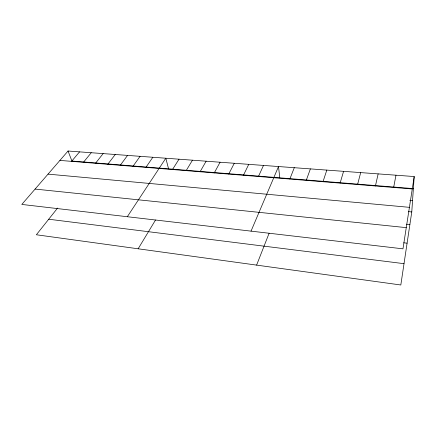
<?xml version="1.0" encoding="UTF-8"?>
<svg xmlns="http://www.w3.org/2000/svg" width="436" height="436" viewBox="0 0 436 436"><rect width="100%" height="100%" fill="white"/><g stroke="black" fill="none" stroke-linecap="round" stroke-linejoin="round"><path stroke-width="0.65" d="M57.596 208.059L36.362 234.764L400.82 284.986L411.769 211.945L414.2 176.547L68.049 151.014L21.8 204.43L402.968 248.836L414.2 176.547M393.643 187.464L395.981 175.207M375.412 185.987L378.148 173.888M357.569 184.537L360.681 172.602M340.102 183.125L343.573 171.337M322.994 181.736L326.815 170.105M306.241 180.379L310.388 168.89M256.608 265.115L269.11 233.249M289.826 179.049L294.289 167.702M251.032 231.135L278.511 166.541L279.787 177.823M258.439 176.504L263.491 165.429M243.43 175.288L248.749 164.345M228.704 174.095L234.285 163.277M214.256 172.923L220.082 162.23M200.075 171.773L206.141 161.2M186.161 170.645L192.456 160.192M138.147 248.793L155.521 220.011M172.498 169.533L179.011 159.2M127.323 216.725L165.805 158.224L168.574 168.836M145.907 167.38L152.834 157.271M132.964 166.329L140.087 156.328M120.254 165.299L127.563 155.407M107.763 164.285L115.251 154.497M95.489 163.293L103.147 153.603M83.429 162.312L91.249 152.725M71.575 161.353L79.554 151.864M413.372 188.619L71.913 161.026L68.049 151.014M59.917 160.41L412.271 188.973M409.835 200.407L412.543 200.647M48.036 174.128L409.415 207.34M408.434 211.634L411.769 211.945M406.597 224.235L409.873 224.567M35.098 189.077L406.259 227.641M403.709 242.798L407.088 243.179M48.712 219.226L404.014 263.671"/></g></svg>
